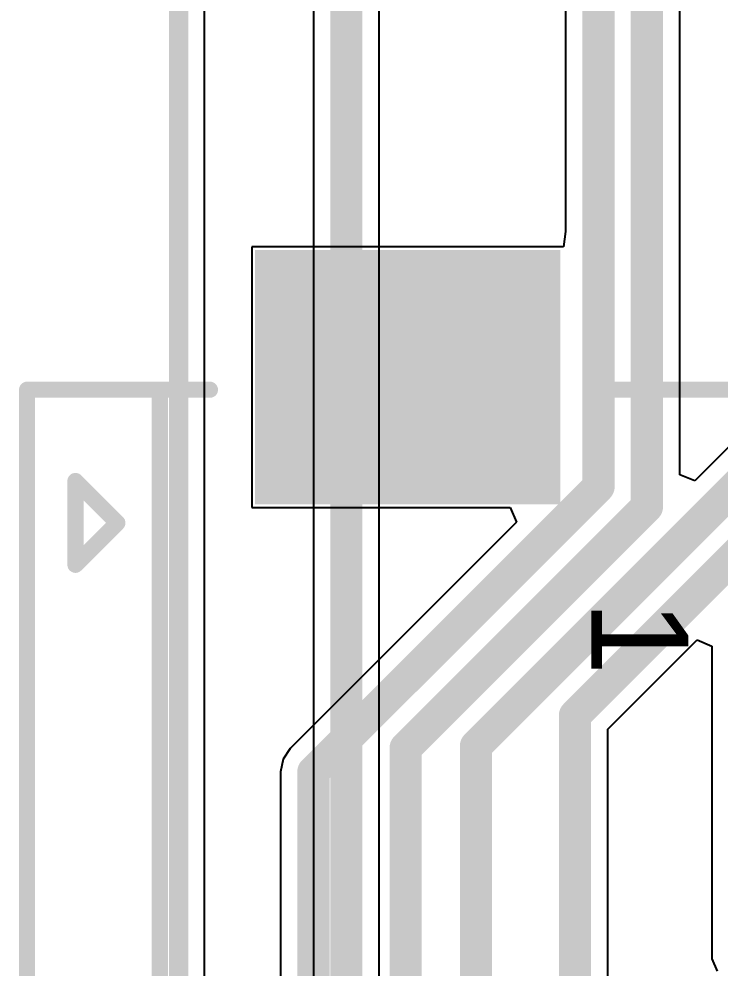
# Model space of a CAD drawing. Header units: inches. Extents: x -1 to 13, y -1.6 to 0.5.
# Drawn here: x -0.8967 to -0.679, y -0.4439 to -0.1493 of the extents above; entities that cross this region are included whole.
import ezdxf

# ---------------------------------------------------------------- set-up
doc = ezdxf.new("R2010")
doc.units = ezdxf.units.IN
doc.header["$MEASUREMENT"] = 0
for name, color, linetype in [('Board_outline', 216, 'Continuous'), ('Bottom Layer', 5, 'Continuous'), ('Top Layer', 1, 'Continuous'), ('Top Overlay', 2, 'Continuous'), ('Top Paste', 8, 'Continuous'), ('Top Solder', 216, 'Continuous')]:
    doc.layers.add(name, color=color, linetype=linetype)
doc.styles.add('Arial', font='', dxfattribs={"height": 0.2})
doc.styles.get('Arial').set_extended_font_data('Arial')

# ---------------------------------------------------------------- blocks, each defined once
blk = doc.blocks.new('FH12_30S_0_5SH_55__9')
at = {"layer": 'Top Layer'}
blk.add_hatch(color=1, dxfattribs=at).paths.add_polyline_path([(-0.39567, -0.02067), (-0.3248, -0.02067), (-0.3248, -0.10728), (-0.39567, -0.10728)])
at = {"layer": 'Top Paste'}
blk.add_hatch(color=8, dxfattribs=at).paths.add_polyline_path([(-0.39567, -0.02067), (-0.3248, -0.02067), (-0.3248, -0.10728), (-0.39567, -0.10728)])
at = {"layer": 'Top Solder'}
blk.add_hatch(color=216, dxfattribs=at).paths.add_polyline_path([(-0.39967, -0.01667), (-0.3208, -0.01667), (-0.3208, -0.11128), (-0.39967, -0.11128)])
at = {"layer": 'Top Overlay', "const_width": 0.005}
for points in [[(-0.3563, -0.00583), (-0.3563, 0.03839)], [(-0.3563, -0.14084), (-0.3563, -0.1253)], [(-0.3563, -0.182), (-0.3563, -0.14084)], [(0.35591, -0.14084), (-0.3563, -0.14084)], [(-0.328, -0.167), (-0.315, -0.154)], [(-0.302, -0.167), (-0.315, -0.154)], [(-0.302, -0.167), (-0.328, -0.167)], [(0.35591, -0.182), (-0.3563, -0.182)]]:
    blk.add_lwpolyline(points, dxfattribs=at)
at = {"layer": 'Top Overlay', "const_width": 0.0025}
for points in [[(-0.35755, -0.00583, 1), (-0.35505, -0.00583, 1)], [(-0.35755, -0.1253, 1), (-0.35505, -0.1253, 1)], [(-0.35755, -0.14084, 1), (-0.35505, -0.14084, 1)], [(-0.35755, -0.14084, 1), (-0.35505, -0.14084, 1)], [(-0.35755, -0.14084, 1), (-0.35505, -0.14084, 1)], [(-0.31625, -0.154, 1), (-0.31375, -0.154, 1)], [(-0.31625, -0.154, 1), (-0.31375, -0.154, 1)], [(-0.32925, -0.167, 1), (-0.32675, -0.167, 1)], [(-0.32925, -0.167, 1), (-0.32675, -0.167, 1)], [(-0.30325, -0.167, 1), (-0.30075, -0.167, 1)], [(-0.30325, -0.167, 1), (-0.30075, -0.167, 1)], [(-0.35755, -0.182, 1), (-0.35505, -0.182, 1)], [(-0.35755, -0.182, 1), (-0.35505, -0.182, 1)]]:
    blk.add_lwpolyline(points, format="xyb", close=True, dxfattribs=at)
at = {"layer": 'Top Overlay', "style": 'Arial'}
blk.add_text('1', height=0.03, dxfattribs=at).set_placement((-0.291, -0.007))

msp = doc.modelspace()

# ---------------------------------------------------------------- linework, layer by layer
at = {"layer": 'Board_outline', "const_width": 0.006}
msp.add_lwpolyline([(-0.8472, -1.29876), (-0.8472, 0.07919)], dxfattribs=at)
at = {"layer": 'Bottom Layer'}
for p, q in [((-0.83917, -0.76326), (-0.83917, 0.07919)), ((-0.8054, -0.03861), (-0.8054, -0.47036)), ((-0.785, -0.46614), (-0.785, -0.03861))]:
    msp.add_line(p, q, dxfattribs=at)
at = {"layer": 'Bottom Layer', "const_width": 0.01}
msp.add_lwpolyline([(-0.7952, -0.47036), (-0.7952, -0.00361)], dxfattribs=at)
at = {"layer": 'Top Layer'}
for p, q in [((-0.14445, 0.25018), (-0.68718, -0.29255)), ((-0.83917, -0.53368), (-0.83917, 0.07919)), ((-0.7272, -0.08441), (-0.7272, -0.2152)), ((-0.6918, -0.29064), (-0.6918, -0.10448)), ((-0.7272, -0.2152), (-0.72787, -0.21992)), ((-0.72787, -0.21992), (-0.82449, -0.21992)), ((-0.82449, -0.21992), (-0.82449, -0.30079)), ((-0.68718, -0.29255), (-0.6918, -0.29064)), ((-0.82449, -0.30079), (-0.74438, -0.30079)), ((-0.74438, -0.30079), (-0.74247, -0.30541)), ((-0.74247, -0.30541), (-0.81262, -0.37557)), ((-0.7141, -0.36952), (-0.68645, -0.34187)), ((-0.68645, -0.34187), (-0.68183, -0.34378)), ((-0.68183, -0.34378), (-0.68183, -0.44079)), ((-0.7141, -0.49469), (-0.7141, -0.36952)), ((-0.81262, -0.37557), (-0.81483, -0.37887)), ((-0.81483, -0.37887), (-0.81561, -0.38278)), ((-0.81561, -0.38278), (-0.81561, -0.48842)), ((-0.68183, -0.44079), (-0.68025, -0.44461))]:
    msp.add_line(p, q, dxfattribs=at)
at = {"layer": 'Top Layer', "const_width": 0.01}
for points in [[(-0.755, -0.37479), (-0.13221, 0.248)], [(-0.7243, -0.3653), (-0.139, 0.22)], [(-0.717, -0.29436), (-0.717, -0.08441)], [(-0.702, -0.30057), (-0.702, -0.10025)], [(-0.80542, -0.38278), (-0.717, -0.29436)], [(-0.77681, -0.37538), (-0.702, -0.30057)], [(-0.7243, -0.50827), (-0.7243, -0.3653)], [(-0.77681, -0.48875), (-0.77681, -0.37538)], [(-0.755, -0.50813), (-0.755, -0.37479)], [(-0.80542, -0.502), (-0.80542, -0.38278)]]:
    msp.add_lwpolyline(points, dxfattribs=at)
at = {"layer": 'Top Layer', "const_width": 0.005}
for points in [[(-0.7195, -0.29436, 1), (-0.7145, -0.29436, 1)], [(-0.7195, -0.29436, 1), (-0.7145, -0.29436, 1)], [(-0.7045, -0.30057, 1), (-0.6995, -0.30057, 1)], [(-0.7045, -0.30057, 1), (-0.6995, -0.30057, 1)], [(-0.7268, -0.3653, 1), (-0.7218, -0.3653, 1)], [(-0.7268, -0.3653, 1), (-0.7218, -0.3653, 1)], [(-0.77931, -0.37538, 1), (-0.77431, -0.37538, 1)], [(-0.77931, -0.37538, 1), (-0.77431, -0.37538, 1)], [(-0.7575, -0.37479, 1), (-0.7525, -0.37479, 1)], [(-0.7575, -0.37479, 1), (-0.7525, -0.37479, 1)], [(-0.80792, -0.38278, 1), (-0.80292, -0.38278, 1)], [(-0.80792, -0.38278, 1), (-0.80292, -0.38278, 1)]]:
    msp.add_lwpolyline(points, format="xyb", close=True, dxfattribs=at)

# ---------------------------------------------------------------- block references
at = {"rotation": 270}
msp.add_blockref('FH12_30S_0_5SH_55__9', (-0.7122, -0.62059), dxfattribs=at)

doc.saveas('drawing.dxf')
